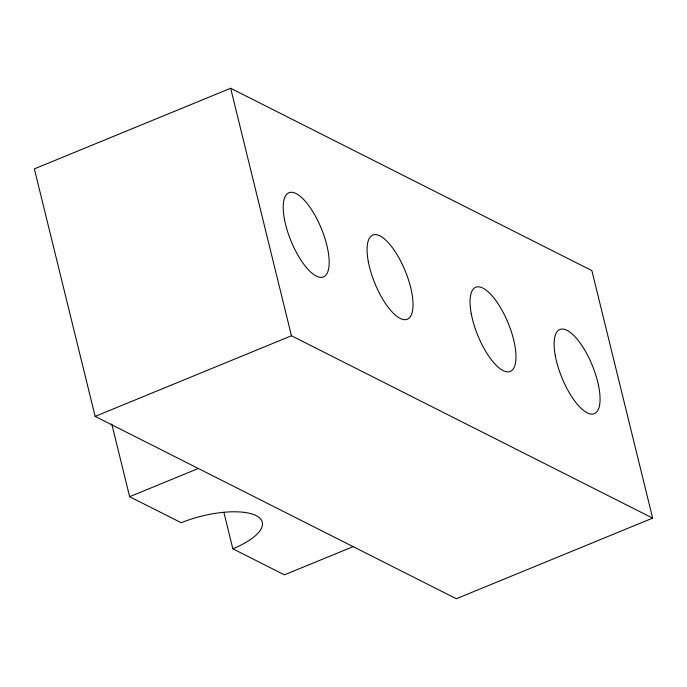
<?xml version="1.0" encoding="UTF-8"?>
<svg xmlns="http://www.w3.org/2000/svg" width="687" height="687" viewBox="0 0 687 687"><rect width="100%" height="100%" fill="white"/><g stroke="black" fill="none" stroke-linecap="round" stroke-linejoin="round"><path stroke-width="1.03" d="M230.66 88.262L34.35 168.882L95.141 416.391L456.34 598.738L652.65 518.118L591.859 270.609L230.66 88.262L291.451 335.771L652.65 518.118M95.141 416.391L291.451 335.771M111.749 423.905L129.637 496.701L198.345 468.482M353.144 546.637L284.435 574.847L232.833 548.801L223.893 512.408M129.637 496.701L181.231 522.755A56.875 20.378 -13.8 0 1 256.114 515.619A56.875 20.378 -13.8 0 1 232.833 548.801M471.239 313.624A45.497 16.394 67.7 0 0 510.278 371.435A45.497 16.394 67.7 0 0 497.551 302.958A45.497 16.394 67.7 0 0 471.239 313.624M368.266 261.429A45.497 16.394 67.7 0 0 407.314 319.24A45.497 16.394 67.7 0 0 394.578 250.755A45.497 16.394 67.7 0 0 368.266 261.429M555.319 355.857A45.497 16.394 67.7 0 0 594.367 413.668A45.497 16.394 67.7 0 0 581.631 345.192A45.497 16.394 67.7 0 0 555.319 355.857M284.418 219.093A45.497 16.394 67.7 0 0 323.465 276.913A45.497 16.394 67.7 0 0 310.73 208.427A45.497 16.394 67.7 0 0 284.418 219.093"/></g></svg>
